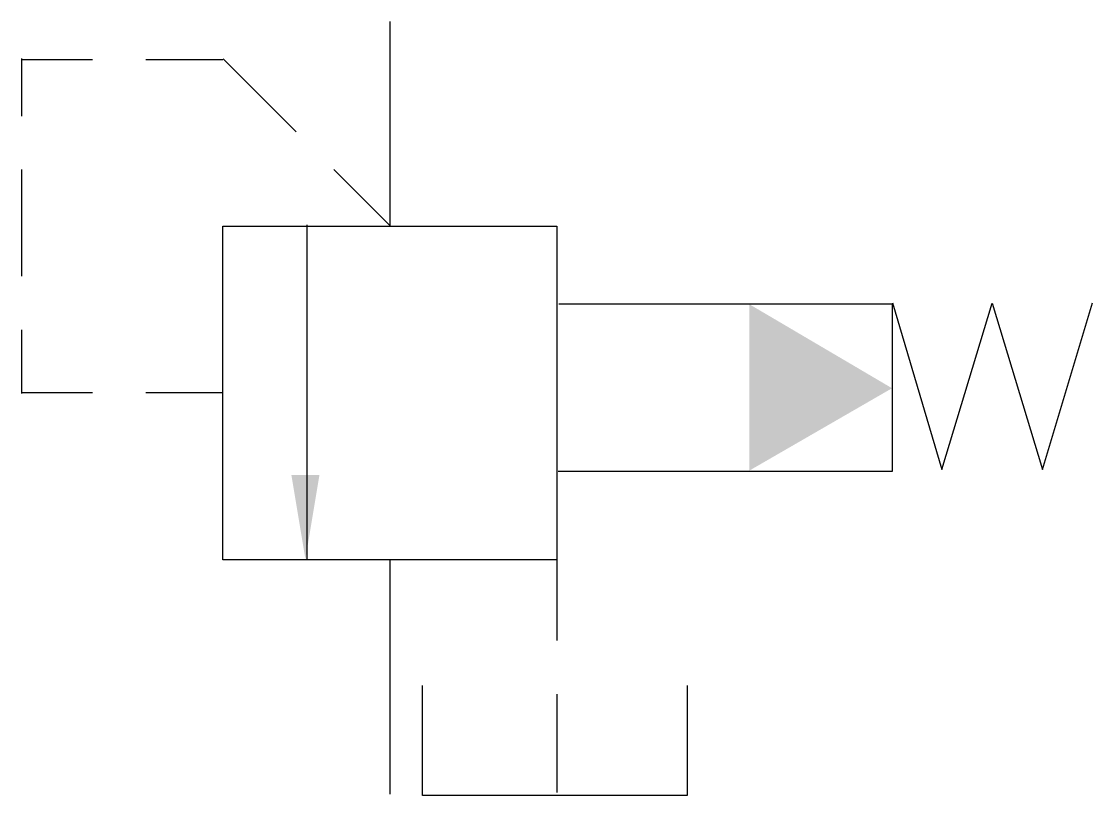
# Model space of a CAD drawing. Extents: x 256.4 to 288.5, y 227.2 to 250.4.
import ezdxf

# ---------------------------------------------------------------- set-up
doc = ezdxf.new("R2010")
doc.units = 0
doc.header["$LTSCALE"] = 5
doc.header["$MEASUREMENT"] = 0
doc.layers.add('11', color=1, linetype='CONTINUOUS')
doc.layers.add('12', color=2, linetype='CONTINUOUS')

# ---------------------------------------------------------------- blocks, each defined once
blk = doc.blocks.new('5171', base_point=(201.305, 88.5))
at = {"layer": '11'}
for p, q in [((201.383, 88.426), (201.383, 93.426)), ((213.383, 93.426), (213.383, 88.426)), ((213.383, 88.426), (201.383, 88.426))]:
    blk.add_line(p, q, dxfattribs=at)

msp = doc.modelspace()

# ---------------------------------------------------------------- linework, layer by layer
at = {"layer": '11'}
for p, q in [((267.446, 250.383), (267.446, 244.25)), ((262.443, 244.25), (272.443, 244.25)), ((262.443, 234.25), (262.443, 244.25)), ((264.956, 244.292), (264.956, 234.276)), ((272.443, 244.25), (272.443, 234.25)), ((282.485, 241.912), (272.505, 241.912)), ((282.485, 236.912), (282.485, 241.912)), ((282.488, 241.957), (283.971, 236.96)), ((283.971, 236.96), (285.473, 241.942)), ((285.473, 241.942), (286.976, 236.96)), ((286.976, 236.96), (288.478, 241.957)), ((272.485, 236.912), (282.485, 236.912)), ((272.443, 234.25), (262.443, 234.25)), ((267.446, 234.25), (267.446, 227.237))]:
    msp.add_line(p, q, dxfattribs=at)
at = {"layer": '12'}
for p, q in [((256.416, 249.267), (256.416, 247.547)), ((258.54, 249.232), (256.416, 249.232)), ((262.443, 249.232), (260.14, 249.232)), ((264.636, 247.077), (262.454, 249.259)), ((256.416, 245.947), (256.416, 242.747)), ((267.462, 244.25), (265.767, 245.945)), ((256.416, 241.147), (256.416, 239.24)), ((258.54, 239.253), (256.416, 239.253)), ((262.443, 239.253), (260.14, 239.253)), ((272.445, 234.287), (272.445, 231.834)), ((272.445, 230.234), (272.445, 227.287))]:
    msp.add_line(p, q, dxfattribs=at)
for points in [[(278.206, 236.928), (282.476, 239.395), (278.206, 241.91)], [(264.497, 236.796), (265.337, 236.796), (264.917, 234.276)]]:
    msp.add_solid(points, dxfattribs=at)

# ---------------------------------------------------------------- block references
at = {"layer": '11', "xscale": 0.66, "yscale": 0.66, "zscale": 0.66}
msp.add_blockref('5171', (268.367, 227.241), dxfattribs=at)

doc.saveas('drawing.dxf')
